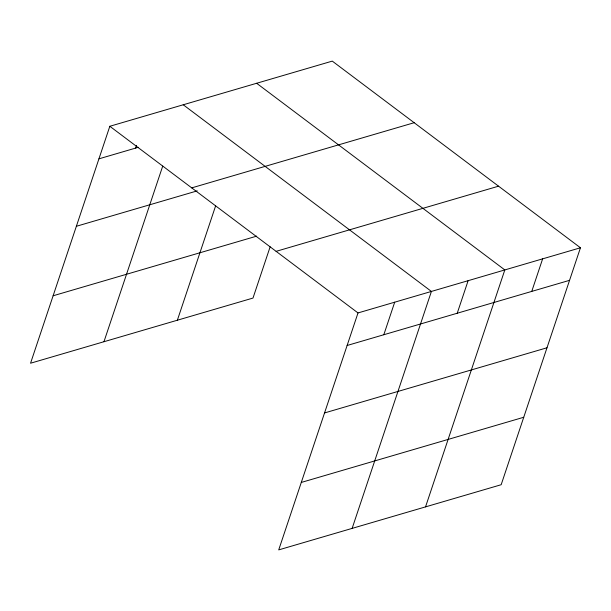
<?xml version="1.0" encoding="UTF-8"?>
<svg xmlns="http://www.w3.org/2000/svg" width="611" height="611" viewBox="0 0 611 611"><rect width="100%" height="100%" fill="white"/><g stroke="black" fill="none" stroke-linecap="round" stroke-linejoin="round"><path stroke-width="0.92" d="M580.45 247.776L358.008 312.939L278.723 549.885L501.173 484.722L580.45 247.776L332.277 61.115L109.827 126.278L30.55 363.224L252.992 298.061L270.146 246.798M135.642 148.083L136.551 145.372M103.954 341.725L162.717 166.108M177.366 320.217L215.637 205.838M383.815 334.744L394.706 302.185M352.135 528.378L431.412 291.432L183.239 104.779M457.227 313.237L468.118 280.686M425.539 506.878L504.816 269.932L256.643 83.272M531.746 291.409L542.637 258.85M98.936 158.837L138.33 147.297M191.732 187.875L414.174 122.712M76.367 226.284L197.223 190.876M53.119 295.777L256.651 236.151M276.111 251.342L498.553 186.179M347.117 345.49L569.559 280.327M324.548 412.944L546.99 347.781M301.292 482.438L523.734 417.267M109.827 126.278L358.008 312.939"/></g></svg>
